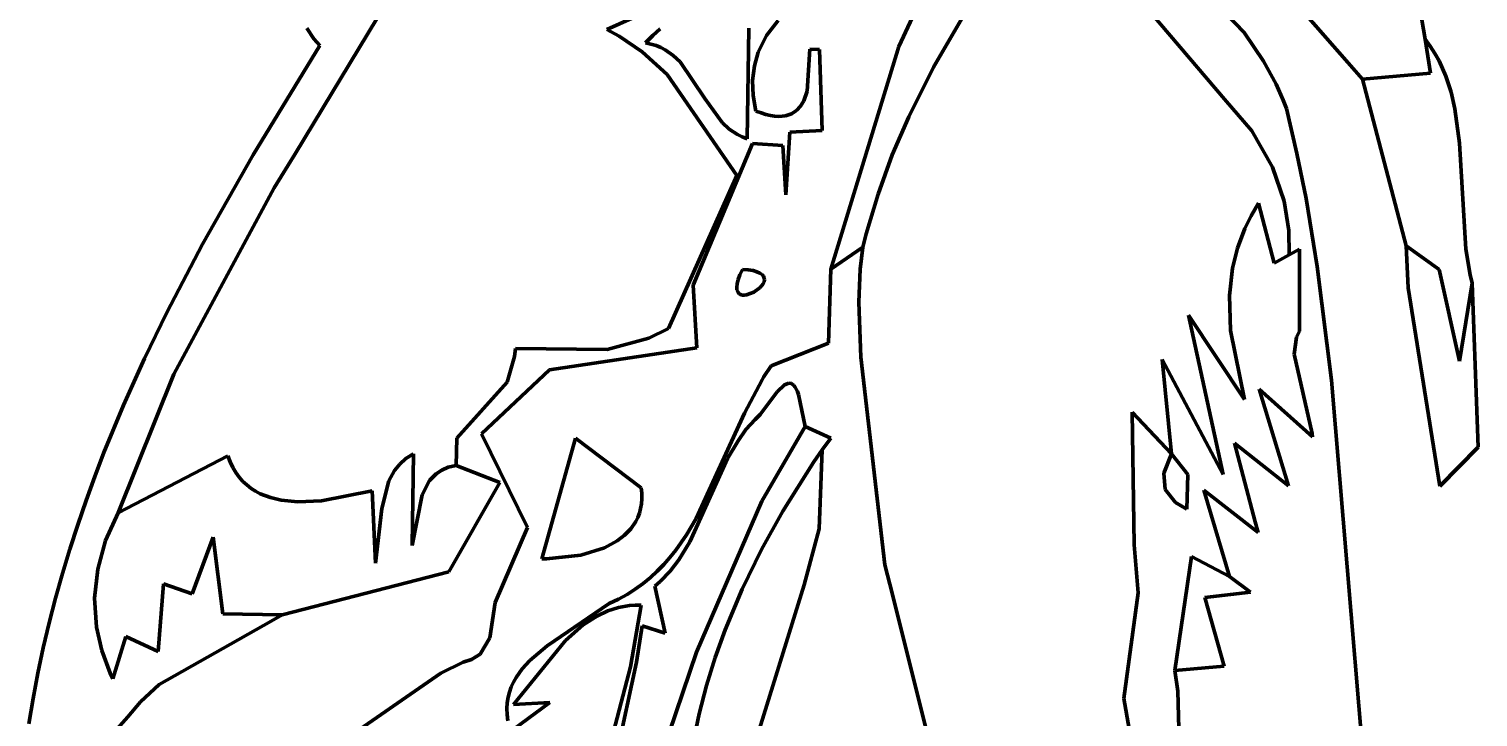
# Model space of a CAD drawing. Header units: millimetres. Extents: x 0 to 8.3, y 0 to 12.4.
# Drawn here: x 1.039 to 2.119, y 3.053 to 3.566 of the extents above; entities that cross this region are included whole.
import ezdxf

# ---------------------------------------------------------------- set-up
doc = ezdxf.new("R2010")
doc.units = ezdxf.units.MM
for name, color, linetype, lineweight in [('color#131313ff', 7, 'CONTINUOUS', 100), ('color#7c7c7cff', 7, 'CONTINUOUS', 100), ('color#c5c5c5ff', 7, 'CONTINUOUS', 100), ('color#ffffffff', 7, 'CONTINUOUS', 100)]:
    doc.layers.add(name, color=color, linetype=linetype, lineweight=lineweight)

msp = doc.modelspace()

# ---------------------------------------------------------------- linework, layer by layer
at = {"layer": 'color#131313ff'}
for p, q in [((1.9298, 3.5138), (1.8013, 3.6644)), ((1.8588, 3.6523), (1.9443, 3.5634)), ((1.4693, 3.5657), (1.6369, 3.6409)), ((2.0325, 3.5288), (1.9602, 3.6114)), ((2.0731, 3.5948), (2.0793, 3.5585)), ((1.4786, 3.5607), (1.4693, 3.5657)), ((1.5091, 3.5663), (1.5035, 3.5612)), ((1.5738, 3.4842), (1.5751, 3.5667)), ((1.5969, 3.5724), (1.5883, 3.5612)), ((1.4956, 3.5491), (1.4786, 3.5607)), ((1.5035, 3.5612), (1.4981, 3.5557)), ((1.4981, 3.5557), (1.5022, 3.5548)), ((1.5022, 3.5548), (1.506, 3.5537)), ((1.506, 3.5537), (1.5095, 3.5522)), ((1.5883, 3.5612), (1.5822, 3.5487)), ((1.9443, 3.5634), (1.9589, 3.542)), ((2.0793, 3.5585), (2.0832, 3.5331)), ((1.5142, 3.5321), (1.4956, 3.5491)), ((1.5095, 3.5522), (1.5128, 3.5505)), ((1.5128, 3.5505), (1.5187, 3.5464)), ((1.5187, 3.5464), (1.5239, 3.5415)), ((1.5822, 3.5487), (1.5793, 3.5386)), ((1.6187, 3.5197), (1.6207, 3.5511)), ((1.6207, 3.5511), (1.6279, 3.5508)), ((1.6279, 3.5508), (1.6299, 3.4904)), ((1.5663, 3.4568), (1.5142, 3.5321)), ((1.5239, 3.5415), (1.5423, 3.5142)), ((1.5793, 3.5386), (1.578, 3.5278)), ((1.9589, 3.542), (1.9682, 3.525)), ((2.0832, 3.5331), (2.0325, 3.5288)), ((1.578, 3.5278), (1.5783, 3.5166)), ((1.9682, 3.525), (1.9735, 3.513)), ((1.5423, 3.5142), (1.5553, 3.4964)), ((1.5783, 3.5166), (1.5804, 3.5049)), ((1.6137, 3.5086), (1.6161, 3.5126)), ((1.6161, 3.5126), (1.6187, 3.5197)), ((1.9501, 3.4901), (1.9298, 3.5138)), ((1.9735, 3.513), (1.9759, 3.5068)), ((1.5804, 3.5049), (1.5843, 3.5035)), ((1.5843, 3.5035), (1.5879, 3.5023)), ((1.5879, 3.5023), (1.5912, 3.5015)), ((1.5912, 3.5015), (1.5944, 3.5011)), ((1.5944, 3.5011), (1.5973, 3.5009)), ((1.5973, 3.5009), (1.6, 3.501)), ((1.6, 3.501), (1.6025, 3.5014)), ((1.6025, 3.5014), (1.6069, 3.5029)), ((1.6069, 3.5029), (1.6107, 3.5054)), ((1.6107, 3.5054), (1.6137, 3.5086)), ((1.9759, 3.5068), (1.9837, 3.4734)), ((1.5553, 3.4964), (1.5606, 3.4915)), ((1.5606, 3.4915), (1.5667, 3.4874)), ((1.6056, 3.4893), (1.6027, 3.4425)), ((1.6299, 3.4904), (1.6056, 3.4893)), ((1.9655, 3.463), (1.9501, 3.4901)), ((1.5778, 3.4808), (1.5337, 3.3753)), ((1.5667, 3.4874), (1.5701, 3.4857)), ((1.5701, 3.4857), (1.5738, 3.4842)), ((1.6006, 3.4792), (1.5778, 3.4808)), ((1.6027, 3.4425), (1.6006, 3.4792)), ((1.9837, 3.4734), (1.9905, 3.4398)), ((1.5153, 3.3429), (1.5663, 3.4568)), ((1.9741, 3.4377), (1.9655, 3.463)), ((1.9776, 3.4158), (1.9741, 3.4377)), ((1.9905, 3.4398), (1.9989, 3.3892)), ((1.9778, 3.3979), (1.9776, 3.4158)), ((1.6362, 3.3871), (1.6601, 3.4034)), ((1.6601, 3.4034), (1.6582, 3.387)), ((1.9856, 3.402), (1.9778, 3.3979)), ((1.9855, 3.3409), (1.9856, 3.402)), ((1.6346, 3.3319), (1.6362, 3.3871)), ((1.6582, 3.387), (1.6571, 3.3624)), ((1.9989, 3.3892), (2.0094, 3.3044)), ((1.5337, 3.3753), (1.5365, 3.3284)), ((1.6571, 3.3624), (1.6586, 3.3216)), ((1.5005, 3.3358), (1.5153, 3.3429)), ((1.9834, 3.3365), (1.9855, 3.3409)), ((1.4006, 3.3221), (1.4013, 3.3281)), ((1.4013, 3.3281), (1.4696, 3.3272)), ((1.5365, 3.3284), (1.4265, 3.3121)), ((1.4696, 3.3272), (1.5005, 3.3358)), ((1.5918, 3.3151), (1.6346, 3.3319)), ((1.9817, 3.3237), (1.9834, 3.3365)), ((1.3949, 3.303), (1.4006, 3.3221)), ((1.6586, 3.3216), (1.6766, 3.1669)), ((1.995, 3.2647), (1.9817, 3.3237)), ((1.4265, 3.3121), (1.3758, 3.2643)), ((1.5851, 3.3046), (1.586, 3.3066)), ((1.586, 3.3066), (1.5918, 3.3151)), ((1.3576, 3.2611), (1.3949, 3.303)), ((1.572, 3.2797), (1.5851, 3.3046)), ((1.5962, 3.2957), (1.5836, 3.2788)), ((1.6017, 3.301), (1.5962, 3.2957)), ((1.6049, 3.3022), (1.6017, 3.301)), ((1.6069, 3.3019), (1.6049, 3.3022)), ((1.6088, 3.3005), (1.6069, 3.3019)), ((1.6097, 3.2993), (1.6088, 3.3005)), ((1.6105, 3.2978), (1.6097, 3.2993)), ((1.6114, 3.296), (1.6105, 3.2978)), ((1.6121, 3.2937), (1.6114, 3.296)), ((1.9774, 3.2257), (1.9556, 3.2978)), ((1.9556, 3.2978), (1.9952, 3.2621)), ((2.0094, 3.3044), (2.0339, 3.0143)), ((1.6172, 3.27), (1.6121, 3.2937)), ((1.5359, 3.2013), (1.572, 3.2797)), ((1.5798, 3.2752), (1.573, 3.2676)), ((1.5836, 3.2788), (1.5798, 3.2752)), ((1.3758, 3.2643), (1.4103, 3.1946)), ((1.573, 3.2676), (1.5671, 3.2593)), ((1.6363, 3.2613), (1.6172, 3.27)), ((1.9952, 3.2621), (1.995, 3.2647)), ((1.3569, 3.2409), (1.3576, 3.2611)), ((1.4209, 3.1713), (1.446, 3.2611)), ((1.446, 3.2611), (1.4949, 3.2242)), ((1.5671, 3.2593), (1.5593, 3.246)), ((1.6276, 3.1937), (1.6299, 3.2525)), ((1.6299, 3.2525), (1.6363, 3.2613)), ((1.9526, 3.1988), (1.9372, 3.2574)), ((1.9372, 3.2574), (1.9774, 3.2257)), ((1.3895, 3.2282), (1.3569, 3.2409)), ((1.5593, 3.246), (1.5311, 3.1839)), ((1.3516, 3.1617), (1.3895, 3.2282)), ((1.4949, 3.2242), (1.4953, 3.2201)), ((1.4953, 3.2201), (1.4954, 3.2161)), ((1.9334, 3.158), (1.9144, 3.2224)), ((1.9144, 3.2224), (1.9547, 3.191)), ((1.4945, 3.2087), (1.4936, 3.2053)), ((1.4951, 3.2123), (1.4945, 3.2087)), ((1.4954, 3.2161), (1.4951, 3.2123)), ((1.4909, 3.1991), (1.4871, 3.1936)), ((1.4924, 3.2021), (1.4909, 3.1991)), ((1.4936, 3.2053), (1.4924, 3.2021)), ((1.5286, 3.1892), (1.5359, 3.2013)), ((1.9547, 3.191), (1.9526, 3.1988)), ((1.4103, 3.1946), (1.3862, 3.1387)), ((1.4824, 3.1888), (1.477, 3.1847)), ((1.4871, 3.1936), (1.4824, 3.1888)), ((1.5207, 3.1777), (1.5286, 3.1892)), ((1.6165, 3.1518), (1.6276, 3.1937)), ((1.4676, 3.1796), (1.4499, 3.174)), ((1.477, 3.1847), (1.4676, 3.1796)), ((1.5163, 3.1723), (1.5207, 3.1777)), ((1.5311, 3.1839), (1.5229, 3.1705)), ((1.4244, 3.1713), (1.4209, 3.1713)), ((1.4499, 3.174), (1.4244, 3.1713)), ((1.5069, 3.1621), (1.5118, 3.1671)), ((1.5118, 3.1671), (1.5163, 3.1723)), ((1.5229, 3.1705), (1.5164, 3.1622)), ((1.6766, 3.1669), (1.6823, 3.1446)), ((1.2272, 3.1296), (1.3516, 3.1617)), ((1.4963, 3.1528), (1.5018, 3.1573)), ((1.5018, 3.1573), (1.5069, 3.1621)), ((1.5091, 3.1545), (1.505, 3.1508)), ((1.5164, 3.1622), (1.5091, 3.1545)), ((1.9491, 3.1465), (1.9334, 3.158)), ((1.4779, 3.1412), (1.4844, 3.1448)), ((1.4844, 3.1448), (1.4905, 3.1486)), ((1.4905, 3.1486), (1.4963, 3.1528)), ((1.505, 3.1508), (1.5127, 3.1159)), ((1.5744, 3.017), (1.6165, 3.1518)), ((1.6823, 3.1446), (1.7178, 3.0021)), ((1.915, 3.1425), (1.9491, 3.1465)), ((1.3862, 3.1387), (1.382, 3.1125)), ((1.4248, 3.1065), (1.471, 3.138)), ((1.47, 3.1325), (1.4624, 3.1289)), ((1.4779, 3.1351), (1.47, 3.1325)), ((1.471, 3.138), (1.4779, 3.1412)), ((1.4862, 3.1365), (1.4779, 3.1351)), ((1.4904, 3.1368), (1.4862, 3.1365)), ((1.4869, 3.0907), (1.4948, 3.1368)), ((1.4948, 3.1368), (1.4904, 3.1368)), ((1.9295, 3.0913), (1.915, 3.1425)), ((1.1357, 3.0777), (1.219, 3.1249)), ((1.219, 3.1249), (1.2272, 3.1296)), ((1.4517, 3.122), (1.4384, 3.1104)), ((1.4624, 3.1289), (1.4517, 3.122)), ((1.382, 3.1125), (1.3748, 3.1003)), ((1.4957, 3.1214), (1.4915, 3.0942)), ((1.5127, 3.1159), (1.4957, 3.1214)), ((1.3748, 3.1003), (1.3685, 3.0962)), ((1.4384, 3.1104), (1.3997, 3.0627)), ((1.4118, 3.0955), (1.4248, 3.1065)), ((1.3623, 3.0944), (1.3455, 3.0861)), ((1.3685, 3.0962), (1.3623, 3.0944)), ((1.4017, 3.0828), (1.4063, 3.0894)), ((1.4063, 3.0894), (1.4118, 3.0955)), ((1.4554, 2.9703), (1.4869, 3.0907)), ((1.4915, 3.0942), (1.4663, 2.9773)), ((1.8928, 3.0882), (1.9295, 3.0913)), ((1.3455, 3.0861), (1.2689, 3.0329)), ((1.3981, 3.0758), (1.3998, 3.0794)), ((1.3998, 3.0794), (1.4017, 3.0828)), ((1.8949, 3.0728), (1.8928, 3.0882)), ((1.1217, 3.0648), (1.1357, 3.0777)), ((1.3951, 3.064), (1.3958, 3.0681)), ((1.3958, 3.0681), (1.3968, 3.072)), ((1.3968, 3.072), (1.3981, 3.0758)), ((1.8963, 3.0229), (1.8949, 3.0728)), ((1.1123, 3.0536), (1.1217, 3.0648)), ((1.4268, 3.0643), (1.3889, 3.0361)), ((1.3948, 3.0597), (1.3951, 3.064)), ((1.3949, 3.0553), (1.3948, 3.0597)), ((1.3997, 3.0627), (1.4268, 3.0643)), ((1.0397, 2.9726), (1.1123, 3.0536)), ((1.3954, 3.0506), (1.3949, 3.0553))]:
    msp.add_line(p, q, dxfattribs=at)
at = {"layer": 'color#7c7c7cff'}
for p, q in [((1.6869, 3.5529), (1.7328, 3.6521)), ((1.298, 3.5741), (1.2369, 3.473)), ((1.251, 3.5587), (1.2457, 3.5667)), ((1.7337, 3.5733), (1.7128, 3.5376)), ((1.2057, 3.4724), (1.2555, 3.5537)), ((1.2555, 3.5537), (1.251, 3.5587)), ((2.0793, 3.5585), (2.0831, 3.5533)), ((2.0832, 3.5331), (2.0793, 3.5585)), ((1.6362, 3.3871), (1.6869, 3.5529)), ((2.0831, 3.5533), (2.0865, 3.5479)), ((2.0865, 3.5479), (2.0896, 3.5424)), ((1.7128, 3.5376), (1.6943, 3.5007)), ((2.0325, 3.5288), (2.0832, 3.5331)), ((2.0896, 3.5424), (2.0923, 3.5367)), ((2.0923, 3.5367), (2.0947, 3.5309)), ((2.0651, 3.4045), (2.0325, 3.5288)), ((2.0947, 3.5309), (2.0986, 3.519)), ((2.0986, 3.519), (2.1015, 3.5066)), ((1.6943, 3.5007), (1.6821, 3.4722)), ((2.1015, 3.5066), (2.1049, 3.481)), ((2.1049, 3.481), (2.1096, 3.4019)), ((1.168, 3.4058), (1.2057, 3.4724)), ((1.2369, 3.473), (1.2214, 3.4478)), ((1.6821, 3.4722), (1.6715, 3.4431)), ((1.2214, 3.4478), (1.1466, 3.309)), ((1.6715, 3.4431), (1.6626, 3.4134)), ((1.6626, 3.4134), (1.6601, 3.4034)), ((1.1414, 3.3549), (1.168, 3.4058)), ((1.6601, 3.4034), (1.6362, 3.3871)), ((2.0896, 3.3869), (2.0651, 3.4045)), ((2.1096, 3.4019), (2.1128, 3.3829)), ((2.1048, 3.3185), (2.0896, 3.3869)), ((2.1128, 3.3829), (2.1142, 3.3767)), ((2.1142, 3.3767), (2.1048, 3.3185)), ((1.1247, 3.3205), (1.1414, 3.3549)), ((1.1091, 3.2857), (1.1247, 3.3205)), ((1.1466, 3.309), (1.105, 3.2056)), ((1.0945, 3.2504), (1.1091, 3.2857)), ((1.5848, 3.2143), (1.6172, 3.27)), ((1.6172, 3.27), (1.6363, 3.2613)), ((1.6299, 3.2525), (1.6237, 3.2436)), ((1.6363, 3.2613), (1.6299, 3.2525)), ((1.0876, 3.2326), (1.0945, 3.2504)), ((1.6237, 3.2436), (1.6004, 3.2069)), ((1.0811, 3.2147), (1.0876, 3.2326)), ((1.0749, 3.1967), (1.0811, 3.2147)), ((1.5362, 3.1018), (1.5848, 3.2143)), ((1.105, 3.2056), (1.0957, 3.1849)), ((1.6004, 3.2069), (1.5845, 3.1782)), ((1.069, 3.1786), (1.0749, 3.1967)), ((1.1602, 3.1452), (1.1758, 3.1874)), ((1.1758, 3.1874), (1.1831, 3.1302)), ((1.0635, 3.1603), (1.069, 3.1786)), ((1.0957, 3.1849), (1.0898, 3.1636)), ((1.5845, 3.1782), (1.5701, 3.1486)), ((1.8928, 3.0882), (1.9052, 3.1729)), ((1.9052, 3.1729), (1.9334, 3.158)), ((1.0583, 3.142), (1.0635, 3.1603)), ((1.0898, 3.1636), (1.0875, 3.142)), ((1.9334, 3.158), (1.9491, 3.1465)), ((1.135, 3.1023), (1.1388, 3.1527)), ((1.1388, 3.1527), (1.1602, 3.1452)), ((1.5701, 3.1486), (1.5574, 3.1183)), ((1.9491, 3.1465), (1.915, 3.1425)), ((1.0536, 3.1235), (1.0583, 3.142)), ((1.0875, 3.142), (1.0889, 3.1203)), ((1.915, 3.1425), (1.9295, 3.0913)), ((1.0492, 3.1049), (1.0536, 3.1235)), ((1.219, 3.1249), (1.1357, 3.0777)), ((1.1831, 3.1302), (1.2272, 3.1296)), ((1.2272, 3.1296), (1.219, 3.1249)), ((1.0889, 3.1203), (1.0928, 3.103)), ((1.1012, 3.0818), (1.1109, 3.1134)), ((1.1109, 3.1134), (1.135, 3.1023)), ((1.5574, 3.1183), (1.55, 3.0977)), ((1.0452, 3.0862), (1.0492, 3.1049)), ((1.0928, 3.103), (1.0992, 3.086)), ((1.5018, 3.0002), (1.5362, 3.1018)), ((1.55, 3.0977), (1.5436, 3.0769)), ((1.9295, 3.0913), (1.8928, 3.0882)), ((1.0417, 3.0673), (1.0452, 3.0862)), ((1.0992, 3.086), (1.1012, 3.0818)), ((1.1357, 3.0777), (1.1217, 3.0648)), ((1.5436, 3.0769), (1.5381, 3.0558)), ((1.0386, 3.0484), (1.0417, 3.0673)), ((1.1217, 3.0648), (1.1123, 3.0536)), ((1.1123, 3.0536), (1.0397, 2.9726)), ((1.5381, 3.0558), (1.5336, 3.0345))]:
    msp.add_line(p, q, dxfattribs=at)
at = {"layer": 'color#c5c5c5ff'}
for p, q in [((1.9495, 3.4269), (1.9551, 3.4362)), ((1.9551, 3.4362), (1.9667, 3.3917)), ((1.9448, 3.4174), (1.9495, 3.4269)), ((1.9393, 3.4028), (1.9448, 3.4174)), ((1.9357, 3.3878), (1.9393, 3.4028)), ((2.0651, 3.4045), (2.0896, 3.3869)), ((2.0667, 3.3733), (2.0651, 3.4045)), ((1.9667, 3.3917), (1.9778, 3.3979)), ((1.9778, 3.3979), (1.9856, 3.402)), ((1.9856, 3.402), (1.9855, 3.3409)), ((1.5672, 3.3793), (1.5685, 3.3828)), ((1.5685, 3.3828), (1.5704, 3.3868)), ((1.5704, 3.3868), (1.5747, 3.3865)), ((1.5747, 3.3865), (1.5783, 3.386)), ((1.5783, 3.386), (1.5812, 3.3852)), ((1.5812, 3.3852), (1.5834, 3.3842)), ((1.5834, 3.3842), (1.5851, 3.3831)), ((1.5851, 3.3831), (1.5861, 3.3819)), ((1.5861, 3.3819), (1.5867, 3.3805)), ((1.9335, 3.3674), (1.9357, 3.3878)), ((2.0896, 3.3869), (2.1048, 3.3185)), ((1.5662, 3.3738), (1.5665, 3.3763)), ((1.5663, 3.3718), (1.5662, 3.3738)), ((1.5669, 3.3702), (1.5663, 3.3718)), ((1.5665, 3.3763), (1.5672, 3.3793)), ((1.5677, 3.369), (1.5669, 3.3702)), ((1.5788, 3.3699), (1.5735, 3.3679)), ((1.5836, 3.3734), (1.5788, 3.3699)), ((1.5858, 3.3762), (1.5836, 3.3734)), ((1.5865, 3.3777), (1.5858, 3.3762)), ((1.5868, 3.3791), (1.5865, 3.3777)), ((1.5867, 3.3805), (1.5868, 3.3791)), ((2.0901, 3.2255), (2.0667, 3.3733)), ((2.1048, 3.3185), (2.1142, 3.3767)), ((2.1142, 3.3767), (2.1187, 3.2545)), ((1.5689, 3.3683), (1.5677, 3.369)), ((1.5702, 3.3678), (1.5689, 3.3683)), ((1.5718, 3.3677), (1.5702, 3.3678)), ((1.5735, 3.3679), (1.5718, 3.3677)), ((1.9342, 3.3415), (1.9335, 3.3674)), ((1.9286, 3.2342), (1.9028, 3.3528)), ((1.9028, 3.3528), (1.9446, 3.2901)), ((1.9446, 3.2901), (1.9342, 3.3415)), ((1.9855, 3.3409), (1.9834, 3.3365)), ((1.9834, 3.3365), (1.9817, 3.3237)), ((1.8903, 3.2495), (1.8832, 3.3198)), ((1.8832, 3.3198), (1.9286, 3.2342)), ((1.9817, 3.3237), (1.995, 3.2647)), ((1.9952, 3.2621), (1.9556, 3.2978)), ((1.9556, 3.2978), (1.9774, 3.2257)), ((1.8623, 3.1818), (1.8609, 3.2806)), ((1.8609, 3.2806), (1.8903, 3.2495)), ((1.995, 3.2647), (1.9952, 3.2621)), ((1.9774, 3.2257), (1.9372, 3.2574)), ((1.9372, 3.2574), (1.9526, 3.1988)), ((2.1187, 3.2545), (2.0901, 3.2255)), ((1.105, 3.2056), (1.1868, 3.2481)), ((1.1868, 3.2481), (1.1885, 3.2435)), ((1.1885, 3.2435), (1.1905, 3.2394)), ((1.3111, 3.2371), (1.3149, 3.2418)), ((1.3149, 3.2418), (1.3196, 3.246)), ((1.3196, 3.246), (1.3252, 3.2496)), ((1.3252, 3.2496), (1.3241, 3.1812)), ((1.3511, 3.2395), (1.3569, 3.2409)), ((1.3569, 3.2409), (1.3895, 3.2282)), ((1.8903, 3.2495), (1.8844, 3.2351)), ((1.9025, 3.2342), (1.8903, 3.2495)), ((1.1905, 3.2394), (1.1928, 3.2356)), ((1.1928, 3.2356), (1.1953, 3.2321)), ((1.1953, 3.2321), (1.1981, 3.229)), ((1.3068, 3.2294), (1.3111, 3.2371)), ((1.3316, 3.2189), (1.3371, 3.2296)), ((1.3371, 3.2296), (1.342, 3.2347)), ((1.342, 3.2347), (1.3462, 3.2374)), ((1.3462, 3.2374), (1.3511, 3.2395)), ((1.8844, 3.2351), (1.8854, 3.223)), ((1.9016, 3.2083), (1.9025, 3.2342)), ((1.1981, 3.229), (1.201, 3.2263)), ((1.201, 3.2263), (1.2042, 3.2238)), ((1.2042, 3.2238), (1.2075, 3.2217)), ((1.2075, 3.2217), (1.211, 3.2198)), ((1.211, 3.2198), (1.2185, 3.2169)), ((1.2567, 3.2144), (1.2943, 3.222)), ((1.2943, 3.222), (1.2969, 3.1681)), ((1.3015, 3.2087), (1.3068, 3.2294)), ((1.3241, 3.1812), (1.3316, 3.2189)), ((1.3895, 3.2282), (1.3516, 3.1617)), ((1.8854, 3.223), (1.8932, 3.2132)), ((1.9547, 3.191), (1.9144, 3.2224)), ((1.9144, 3.2224), (1.9334, 3.158)), ((1.2185, 3.2169), (1.2265, 3.215)), ((1.2265, 3.215), (1.2391, 3.2137)), ((1.2391, 3.2137), (1.2567, 3.2144)), ((1.2969, 3.1681), (1.3015, 3.2087)), ((1.8932, 3.2132), (1.9016, 3.2083)), ((1.0957, 3.1849), (1.105, 3.2056)), ((1.9526, 3.1988), (1.9547, 3.191)), ((1.1758, 3.1874), (1.1602, 3.1452)), ((1.1831, 3.1302), (1.1758, 3.1874)), ((1.0898, 3.1636), (1.0957, 3.1849)), ((1.8653, 3.146), (1.8623, 3.1818)), ((1.9052, 3.1729), (1.8928, 3.0882)), ((1.9334, 3.158), (1.9052, 3.1729)), ((1.0875, 3.142), (1.0898, 3.1636)), ((1.3516, 3.1617), (1.2272, 3.1296)), ((1.1388, 3.1527), (1.135, 3.1023)), ((1.1602, 3.1452), (1.1388, 3.1527)), ((1.8547, 3.0672), (1.8653, 3.146)), ((1.0889, 3.1203), (1.0875, 3.142)), ((1.2272, 3.1296), (1.1831, 3.1302)), ((1.0928, 3.103), (1.0889, 3.1203)), ((1.1109, 3.1134), (1.1012, 3.0818)), ((1.135, 3.1023), (1.1109, 3.1134)), ((1.0992, 3.086), (1.0928, 3.103)), ((1.1012, 3.0818), (1.0992, 3.086)), ((1.8928, 3.0882), (1.8949, 3.0728)), ((1.8949, 3.0728), (1.8963, 3.0229)), ((1.8843, 2.9005), (1.8547, 3.0672))]:
    msp.add_line(p, q, dxfattribs=at)
at = {"layer": 'color#ffffffff'}
for p, q in [((1.8013, 3.6644), (1.9298, 3.5138)), ((1.7328, 3.6521), (1.6869, 3.5529)), ((1.9443, 3.5634), (1.8588, 3.6523)), ((1.6369, 3.6409), (1.4693, 3.5657)), ((1.9602, 3.6114), (2.0325, 3.5288)), ((2.0793, 3.5585), (2.0731, 3.5948)), ((1.2369, 3.473), (1.298, 3.5741)), ((1.2457, 3.5667), (1.251, 3.5587)), ((1.4693, 3.5657), (1.4786, 3.5607)), ((1.5035, 3.5612), (1.5091, 3.5663)), ((1.5751, 3.5667), (1.5738, 3.4842)), ((1.5883, 3.5612), (1.5969, 3.5724)), ((1.7128, 3.5376), (1.7337, 3.5733)), ((1.2555, 3.5537), (1.2057, 3.4724)), ((1.251, 3.5587), (1.2555, 3.5537)), ((1.4786, 3.5607), (1.4956, 3.5491)), ((1.4981, 3.5557), (1.5035, 3.5612)), ((1.5022, 3.5548), (1.4981, 3.5557)), ((1.506, 3.5537), (1.5022, 3.5548)), ((1.5095, 3.5522), (1.506, 3.5537)), ((1.5822, 3.5487), (1.5883, 3.5612)), ((1.9589, 3.542), (1.9443, 3.5634)), ((2.0831, 3.5533), (2.0793, 3.5585)), ((1.4956, 3.5491), (1.5142, 3.5321)), ((1.5128, 3.5505), (1.5095, 3.5522)), ((1.5187, 3.5464), (1.5128, 3.5505)), ((1.5239, 3.5415), (1.5187, 3.5464)), ((1.5793, 3.5386), (1.5822, 3.5487)), ((1.6207, 3.5511), (1.6187, 3.5197)), ((1.6279, 3.5508), (1.6207, 3.5511)), ((1.6299, 3.4904), (1.6279, 3.5508)), ((1.6869, 3.5529), (1.6362, 3.3871)), ((2.0865, 3.5479), (2.0831, 3.5533)), ((2.0896, 3.5424), (2.0865, 3.5479)), ((1.5142, 3.5321), (1.5663, 3.4568)), ((1.5423, 3.5142), (1.5239, 3.5415)), ((1.578, 3.5278), (1.5793, 3.5386)), ((1.6943, 3.5007), (1.7128, 3.5376)), ((1.9682, 3.525), (1.9589, 3.542)), ((2.0923, 3.5367), (2.0896, 3.5424)), ((2.0947, 3.5309), (2.0923, 3.5367)), ((1.5783, 3.5166), (1.578, 3.5278)), ((1.9735, 3.513), (1.9682, 3.525)), ((2.0325, 3.5288), (2.0651, 3.4045)), ((2.0986, 3.519), (2.0947, 3.5309)), ((1.5553, 3.4964), (1.5423, 3.5142)), ((1.5804, 3.5049), (1.5783, 3.5166)), ((1.6161, 3.5126), (1.6137, 3.5086)), ((1.6187, 3.5197), (1.6161, 3.5126)), ((1.9298, 3.5138), (1.9501, 3.4901)), ((1.9759, 3.5068), (1.9735, 3.513)), ((2.1015, 3.5066), (2.0986, 3.519)), ((1.5843, 3.5035), (1.5804, 3.5049)), ((1.5879, 3.5023), (1.5843, 3.5035)), ((1.5912, 3.5015), (1.5879, 3.5023)), ((1.5944, 3.5011), (1.5912, 3.5015)), ((1.5973, 3.5009), (1.5944, 3.5011)), ((1.6, 3.501), (1.5973, 3.5009)), ((1.6025, 3.5014), (1.6, 3.501)), ((1.6069, 3.5029), (1.6025, 3.5014)), ((1.6107, 3.5054), (1.6069, 3.5029)), ((1.6137, 3.5086), (1.6107, 3.5054)), ((1.6821, 3.4722), (1.6943, 3.5007)), ((1.9837, 3.4734), (1.9759, 3.5068)), ((2.1049, 3.481), (2.1015, 3.5066)), ((1.5606, 3.4915), (1.5553, 3.4964)), ((1.5667, 3.4874), (1.5606, 3.4915)), ((1.6027, 3.4425), (1.6056, 3.4893)), ((1.6056, 3.4893), (1.6299, 3.4904)), ((1.9501, 3.4901), (1.9655, 3.463)), ((1.5337, 3.3753), (1.5778, 3.4808)), ((1.5701, 3.4857), (1.5667, 3.4874)), ((1.5738, 3.4842), (1.5701, 3.4857)), ((1.5778, 3.4808), (1.6006, 3.4792)), ((1.6006, 3.4792), (1.6027, 3.4425)), ((2.1096, 3.4019), (2.1049, 3.481)), ((1.2057, 3.4724), (1.168, 3.4058)), ((1.2214, 3.4478), (1.2369, 3.473)), ((1.6715, 3.4431), (1.6821, 3.4722)), ((1.9905, 3.4398), (1.9837, 3.4734)), ((1.5663, 3.4568), (1.5153, 3.3429)), ((1.9655, 3.463), (1.9741, 3.4377)), ((1.1466, 3.309), (1.2214, 3.4478)), ((1.6626, 3.4134), (1.6715, 3.4431)), ((1.9551, 3.4362), (1.9495, 3.4269)), ((1.9667, 3.3917), (1.9551, 3.4362)), ((1.9741, 3.4377), (1.9776, 3.4158)), ((1.9989, 3.3892), (1.9905, 3.4398)), ((1.9495, 3.4269), (1.9448, 3.4174)), ((1.6601, 3.4034), (1.6626, 3.4134)), ((1.9448, 3.4174), (1.9393, 3.4028)), ((1.9776, 3.4158), (1.9778, 3.3979)), ((1.168, 3.4058), (1.1414, 3.3549)), ((1.6582, 3.387), (1.6601, 3.4034)), ((1.9393, 3.4028), (1.9357, 3.3878)), ((2.0651, 3.4045), (2.0667, 3.3733)), ((1.9778, 3.3979), (1.9667, 3.3917)), ((2.1128, 3.3829), (2.1096, 3.4019)), ((1.5685, 3.3828), (1.5672, 3.3793)), ((1.5704, 3.3868), (1.5685, 3.3828)), ((1.5747, 3.3865), (1.5704, 3.3868)), ((1.5783, 3.386), (1.5747, 3.3865)), ((1.5812, 3.3852), (1.5783, 3.386)), ((1.5834, 3.3842), (1.5812, 3.3852)), ((1.5851, 3.3831), (1.5834, 3.3842)), ((1.5861, 3.3819), (1.5851, 3.3831)), ((1.5867, 3.3805), (1.5861, 3.3819)), ((1.6362, 3.3871), (1.6346, 3.3319)), ((1.6571, 3.3624), (1.6582, 3.387)), ((1.9357, 3.3878), (1.9335, 3.3674)), ((2.0094, 3.3044), (1.9989, 3.3892)), ((2.1142, 3.3767), (2.1128, 3.3829)), ((1.5365, 3.3284), (1.5337, 3.3753)), ((1.5665, 3.3763), (1.5662, 3.3738)), ((1.5662, 3.3738), (1.5663, 3.3718)), ((1.5663, 3.3718), (1.5669, 3.3702)), ((1.5672, 3.3793), (1.5665, 3.3763)), ((1.5669, 3.3702), (1.5677, 3.369)), ((1.5735, 3.3679), (1.5788, 3.3699)), ((1.5788, 3.3699), (1.5836, 3.3734)), ((1.5836, 3.3734), (1.5858, 3.3762)), ((1.5858, 3.3762), (1.5865, 3.3777)), ((1.5865, 3.3777), (1.5868, 3.3791)), ((1.5868, 3.3791), (1.5867, 3.3805)), ((2.0667, 3.3733), (2.0901, 3.2255)), ((2.1187, 3.2545), (2.1142, 3.3767)), ((1.5677, 3.369), (1.5689, 3.3683)), ((1.5689, 3.3683), (1.5702, 3.3678)), ((1.5702, 3.3678), (1.5718, 3.3677)), ((1.5718, 3.3677), (1.5735, 3.3679)), ((1.6586, 3.3216), (1.6571, 3.3624)), ((1.9335, 3.3674), (1.9342, 3.3415)), ((1.1414, 3.3549), (1.1247, 3.3205)), ((1.9446, 3.2901), (1.9028, 3.3528)), ((1.9028, 3.3528), (1.9286, 3.2342)), ((1.5153, 3.3429), (1.5005, 3.3358)), ((1.9342, 3.3415), (1.9446, 3.2901)), ((1.4013, 3.3281), (1.4006, 3.3221)), ((1.4696, 3.3272), (1.4013, 3.3281)), ((1.4265, 3.3121), (1.5365, 3.3284)), ((1.5005, 3.3358), (1.4696, 3.3272)), ((1.6346, 3.3319), (1.5918, 3.3151)), ((1.1247, 3.3205), (1.1091, 3.2857)), ((1.4006, 3.3221), (1.3949, 3.303)), ((1.6766, 3.1669), (1.6586, 3.3216)), ((1.9286, 3.2342), (1.8832, 3.3198)), ((1.8832, 3.3198), (1.8903, 3.2495)), ((1.105, 3.2056), (1.1466, 3.309)), ((1.3758, 3.2643), (1.4265, 3.3121)), ((1.586, 3.3066), (1.5851, 3.3046)), ((1.5918, 3.3151), (1.586, 3.3066)), ((1.3949, 3.303), (1.3576, 3.2611)), ((1.5851, 3.3046), (1.572, 3.2797)), ((1.5836, 3.2788), (1.5962, 3.2957)), ((1.5962, 3.2957), (1.6017, 3.301)), ((1.6017, 3.301), (1.6049, 3.3022)), ((1.6049, 3.3022), (1.6069, 3.3019)), ((1.6069, 3.3019), (1.6088, 3.3005)), ((1.6088, 3.3005), (1.6097, 3.2993)), ((1.6097, 3.2993), (1.6105, 3.2978)), ((1.6105, 3.2978), (1.6114, 3.296)), ((1.6114, 3.296), (1.6121, 3.2937)), ((2.0339, 3.0143), (2.0094, 3.3044)), ((1.1091, 3.2857), (1.0945, 3.2504)), ((1.6121, 3.2937), (1.6172, 3.27)), ((1.572, 3.2797), (1.5359, 3.2013)), ((1.573, 3.2676), (1.5798, 3.2752)), ((1.5798, 3.2752), (1.5836, 3.2788)), ((1.8903, 3.2495), (1.8609, 3.2806)), ((1.8609, 3.2806), (1.8623, 3.1818)), ((1.4103, 3.1946), (1.3758, 3.2643)), ((1.5671, 3.2593), (1.573, 3.2676)), ((1.6172, 3.27), (1.5848, 3.2143)), ((1.3576, 3.2611), (1.3569, 3.2409)), ((1.446, 3.2611), (1.4209, 3.1713)), ((1.4949, 3.2242), (1.446, 3.2611)), ((1.5593, 3.246), (1.5671, 3.2593)), ((1.6237, 3.2436), (1.6299, 3.2525)), ((1.6299, 3.2525), (1.6276, 3.1937)), ((2.0901, 3.2255), (2.1187, 3.2545)), ((1.0945, 3.2504), (1.0876, 3.2326)), ((1.1868, 3.2481), (1.105, 3.2056)), ((1.1885, 3.2435), (1.1868, 3.2481)), ((1.1905, 3.2394), (1.1885, 3.2435)), ((1.3149, 3.2418), (1.3111, 3.2371)), ((1.3196, 3.246), (1.3149, 3.2418)), ((1.3252, 3.2496), (1.3196, 3.246)), ((1.3241, 3.1812), (1.3252, 3.2496)), ((1.3569, 3.2409), (1.3511, 3.2395)), ((1.5311, 3.1839), (1.5593, 3.246)), ((1.6004, 3.2069), (1.6237, 3.2436)), ((1.8844, 3.2351), (1.8903, 3.2495)), ((1.8903, 3.2495), (1.9025, 3.2342)), ((1.0876, 3.2326), (1.0811, 3.2147)), ((1.1928, 3.2356), (1.1905, 3.2394)), ((1.1953, 3.2321), (1.1928, 3.2356)), ((1.1981, 3.229), (1.1953, 3.2321)), ((1.3111, 3.2371), (1.3068, 3.2294)), ((1.3371, 3.2296), (1.3316, 3.2189)), ((1.342, 3.2347), (1.3371, 3.2296)), ((1.3462, 3.2374), (1.342, 3.2347)), ((1.3511, 3.2395), (1.3462, 3.2374)), ((1.8854, 3.223), (1.8844, 3.2351)), ((1.9025, 3.2342), (1.9016, 3.2083)), ((1.201, 3.2263), (1.1981, 3.229)), ((1.2042, 3.2238), (1.201, 3.2263)), ((1.2075, 3.2217), (1.2042, 3.2238)), ((1.211, 3.2198), (1.2075, 3.2217)), ((1.2185, 3.2169), (1.211, 3.2198)), ((1.2943, 3.222), (1.2567, 3.2144)), ((1.2969, 3.1681), (1.2943, 3.222)), ((1.3068, 3.2294), (1.3015, 3.2087)), ((1.3316, 3.2189), (1.3241, 3.1812)), ((1.4953, 3.2201), (1.4949, 3.2242)), ((1.4954, 3.2161), (1.4953, 3.2201)), ((1.8932, 3.2132), (1.8854, 3.223)), ((1.0811, 3.2147), (1.0749, 3.1967)), ((1.2265, 3.215), (1.2185, 3.2169)), ((1.2391, 3.2137), (1.2265, 3.215)), ((1.2567, 3.2144), (1.2391, 3.2137)), ((1.3015, 3.2087), (1.2969, 3.1681)), ((1.4936, 3.2053), (1.4945, 3.2087)), ((1.4945, 3.2087), (1.4951, 3.2123)), ((1.4951, 3.2123), (1.4954, 3.2161)), ((1.5848, 3.2143), (1.5362, 3.1018)), ((1.9016, 3.2083), (1.8932, 3.2132)), ((1.4871, 3.1936), (1.4909, 3.1991)), ((1.4909, 3.1991), (1.4924, 3.2021)), ((1.4924, 3.2021), (1.4936, 3.2053)), ((1.5359, 3.2013), (1.5286, 3.1892)), ((1.5845, 3.1782), (1.6004, 3.2069)), ((1.0749, 3.1967), (1.069, 3.1786)), ((1.3862, 3.1387), (1.4103, 3.1946)), ((1.477, 3.1847), (1.4824, 3.1888)), ((1.4824, 3.1888), (1.4871, 3.1936)), ((1.5286, 3.1892), (1.5207, 3.1777)), ((1.6276, 3.1937), (1.6165, 3.1518)), ((1.069, 3.1786), (1.0635, 3.1603)), ((1.4499, 3.174), (1.4676, 3.1796)), ((1.4676, 3.1796), (1.477, 3.1847)), ((1.5207, 3.1777), (1.5163, 3.1723)), ((1.5229, 3.1705), (1.5311, 3.1839)), ((1.5701, 3.1486), (1.5845, 3.1782)), ((1.8623, 3.1818), (1.8653, 3.146)), ((1.4209, 3.1713), (1.4244, 3.1713)), ((1.4244, 3.1713), (1.4499, 3.174)), ((1.5118, 3.1671), (1.5069, 3.1621)), ((1.5163, 3.1723), (1.5118, 3.1671)), ((1.5164, 3.1622), (1.5229, 3.1705)), ((1.6823, 3.1446), (1.6766, 3.1669)), ((1.0635, 3.1603), (1.0583, 3.142)), ((1.5018, 3.1573), (1.4963, 3.1528)), ((1.5069, 3.1621), (1.5018, 3.1573)), ((1.505, 3.1508), (1.5091, 3.1545)), ((1.5091, 3.1545), (1.5164, 3.1622)), ((1.4844, 3.1448), (1.4779, 3.1412)), ((1.4905, 3.1486), (1.4844, 3.1448)), ((1.4963, 3.1528), (1.4905, 3.1486)), ((1.5127, 3.1159), (1.505, 3.1508)), ((1.5574, 3.1183), (1.5701, 3.1486)), ((1.6165, 3.1518), (1.5744, 3.017)), ((1.7178, 3.0021), (1.6823, 3.1446)), ((1.8653, 3.146), (1.8547, 3.0672)), ((1.0583, 3.142), (1.0536, 3.1235)), ((1.382, 3.1125), (1.3862, 3.1387)), ((1.471, 3.138), (1.4248, 3.1065)), ((1.4624, 3.1289), (1.47, 3.1325)), ((1.47, 3.1325), (1.4779, 3.1351)), ((1.4779, 3.1412), (1.471, 3.138)), ((1.4779, 3.1351), (1.4862, 3.1365)), ((1.4862, 3.1365), (1.4904, 3.1368)), ((1.4948, 3.1368), (1.4869, 3.0907)), ((1.4904, 3.1368), (1.4948, 3.1368)), ((1.0536, 3.1235), (1.0492, 3.1049)), ((1.4384, 3.1104), (1.4517, 3.122)), ((1.4517, 3.122), (1.4624, 3.1289)), ((1.3748, 3.1003), (1.382, 3.1125)), ((1.4915, 3.0942), (1.4957, 3.1214)), ((1.4957, 3.1214), (1.5127, 3.1159)), ((1.55, 3.0977), (1.5574, 3.1183)), ((1.0492, 3.1049), (1.0452, 3.0862)), ((1.3685, 3.0962), (1.3748, 3.1003)), ((1.3997, 3.0627), (1.4384, 3.1104)), ((1.4248, 3.1065), (1.4118, 3.0955)), ((1.5362, 3.1018), (1.5018, 3.0002)), ((1.3455, 3.0861), (1.3623, 3.0944)), ((1.3623, 3.0944), (1.3685, 3.0962)), ((1.4063, 3.0894), (1.4017, 3.0828)), ((1.4118, 3.0955), (1.4063, 3.0894)), ((1.4869, 3.0907), (1.4554, 2.9703)), ((1.4663, 2.9773), (1.4915, 3.0942)), ((1.5436, 3.0769), (1.55, 3.0977)), ((1.0452, 3.0862), (1.0417, 3.0673)), ((1.2689, 3.0329), (1.3455, 3.0861)), ((1.3998, 3.0794), (1.3981, 3.0758)), ((1.4017, 3.0828), (1.3998, 3.0794)), ((1.3958, 3.0681), (1.3951, 3.064)), ((1.3968, 3.072), (1.3958, 3.0681)), ((1.3981, 3.0758), (1.3968, 3.072)), ((1.5381, 3.0558), (1.5436, 3.0769)), ((1.0417, 3.0673), (1.0386, 3.0484)), ((1.3889, 3.0361), (1.4268, 3.0643)), ((1.3951, 3.064), (1.3948, 3.0597)), ((1.3948, 3.0597), (1.3949, 3.0553)), ((1.4268, 3.0643), (1.3997, 3.0627)), ((1.8547, 3.0672), (1.8843, 2.9005)), ((1.3949, 3.0553), (1.3954, 3.0506)), ((1.5336, 3.0345), (1.5381, 3.0558))]:
    msp.add_line(p, q, dxfattribs=at)

doc.saveas('drawing.dxf')
